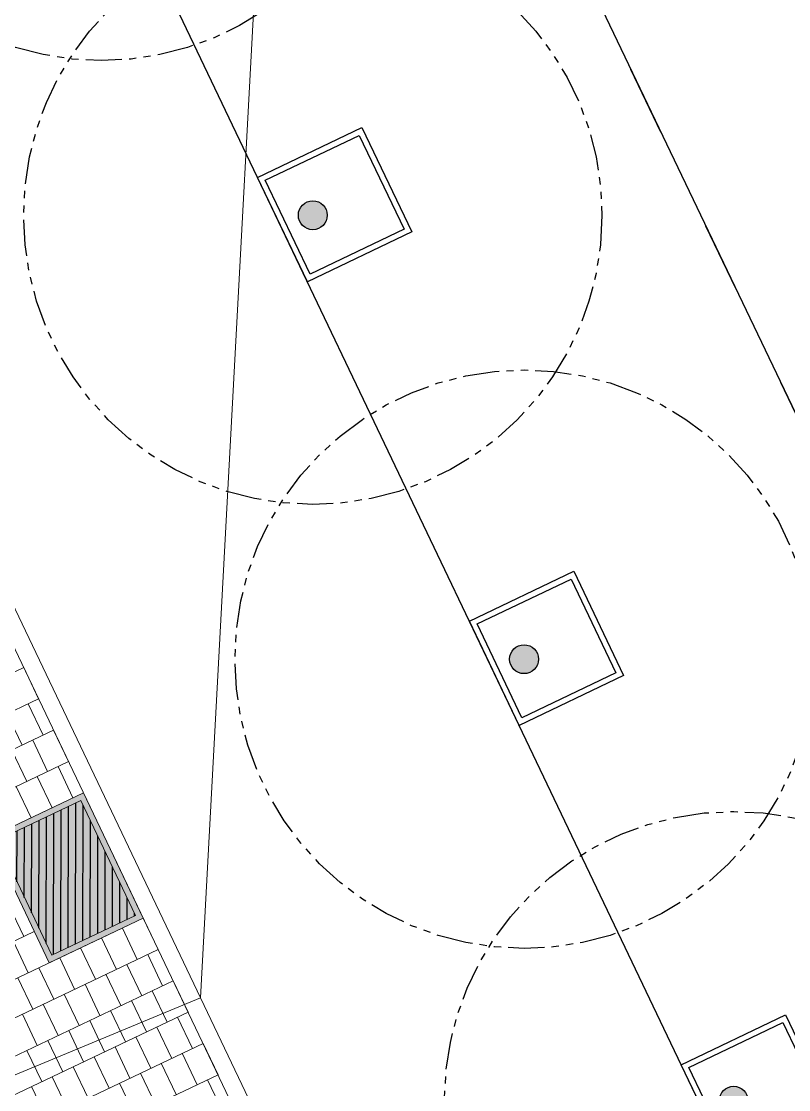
# Model space of a CAD drawing. Header units: metres. Extents: x 678805 to 1359287, y 2747329 to 5497370.
# Drawn here: x 680012.37 to 680025.64, y 2748719.5 to 2748737.97 of the extents above; entities that cross this region are included whole.
import ezdxf
from ezdxf.enums import TextEntityAlignment as Align

# ---------------------------------------------------------------- set-up
doc = ezdxf.new("R2010")
doc.units = ezdxf.units.M
for name, pattern in [('XREF_MON_EIT SUPPORT$0$HIDDEN', [0.375, 0.25, -0.125]), ('XREF_MON_EIT SUPPORT$0$LIM ACERAS$0$PHANTOM2', [1.25, 0.625, -0.125, 0.125, -0.125, 0.125, -0.125]), ('XREF_MON_GENERAL_LAYOUT$0$ACAD_ISO03W100', [30, 12, -18])]:
    doc.linetypes.add(name, pattern=pattern)
for name, color, linetype in [('00_XREF_MON_HSC_PAVEMENT', 7, 'Continuous'), ('00_XREF_TWQ_URBAN CONTEXT', 7, 'Continuous'), ('XREF_MON_EIT SUPPORT$0$02-L-Material Change', 253, 'Continuous'), ('XREF_MON_EIT SUPPORT$0$L-Límite Acera', 9, 'Continuous'), ('XREF_MON_EIT SUPPORT$0$SL_TREE_CANOPY_', 254, 'XREF_MON_EIT SUPPORT$0$HIDDEN'), ('XREF_MON_EIT SUPPORT$0$SL_TREE_TRUNK_', 254, 'Continuous'), ('XREF_MON_EIT SUPPORT$0$SL_Trees_out_of_scope_', 254, 'Continuous'), ('XREF_MON_GENERAL_LAYOUT$0$00_Sorround Parcels', 252, 'XREF_MON_GENERAL_LAYOUT$0$ACAD_ISO03W100'), ('XREF_MON_HSC_PAVEMENT$0$03-TR-Tree Pit_Green', 74, 'Continuous'), ('XREF_MON_URBAN CONTEXT$0$Parcel', 7, 'Continuous'), ('XREF_MON_URBAN CONTEXT$0$XREF_MON_EIT SUPPORT', 7, 'Continuous')]:
    doc.layers.add(name, color=color, linetype=linetype)
doc.layers.add('02-L-Waterfeatures 01', color=7, linetype='Continuous', true_color=0x4da6ff)
doc.layers.add('XREF_MON_HSC_PAVEMENT$0$03-TR-Tree Pit_White', color=7, linetype='Continuous', true_color=0xfcfcfc)
for name, color, linetype, lineweight in [('XREF_MON_GENERAL_LAYOUT$0$02-L-Level Curves 0.25-0.75m', 33, 'Continuous', 5), ('XREF_MON_GENERAL_LAYOUT$0$02-L-Material Change', 251, 'Continuous', 5), ('XREF_MON_GENERAL_LAYOUT$0$04-BK-Tree Pit', 6, 'Continuous', 5), ('XREF_MON_HSC_PAVEMENT$0$04-BK-Tree Pit', 6, 'Continuous', 5)]:
    doc.layers.add(name, color=color, linetype=linetype, lineweight=lineweight)
doc.layers.add('XREF_MON_HSC_PAVEMENT$0$02-L-Joints-Paviment_07_Precast Concrete Blocks 60X40', color=7, linetype='Continuous', lineweight=5, true_color=0x999999)
doc.layers.add('XREF_MON_HSC_PAVEMENT$0$03-TR-Pavement_07_Precast Concrete Blocks 60X40', color=7, linetype='Continuous', lineweight=5, true_color=0x999999)
doc.styles.add('XREF_MON_GENERAL_LAYOUT$0$Standard', font='arial.ttf')

# ---------------------------------------------------------------- blocks, each defined once
blk = doc.blocks.new('XREF_MON_EIT SUPPORT$0$ALCORQUE 1.8X1.8 con borde')
at = {"layer": 'XREF_MON_EIT SUPPORT$0$02-L-Material Change', "color": 254}
for points in [[(679587.386, 2748672.469), (679589.192, 2748673.329), (679590.051, 2748671.523), (679588.245, 2748670.663), (679587.386, 2748672.469)], [(679587.519, 2748672.422), (679589.145, 2748673.195), (679589.918, 2748671.57), (679588.293, 2748670.796), (679587.519, 2748672.422)]]:
    blk.add_lwpolyline(points, dxfattribs=at)
blk = doc.blocks.new('XREF_MON_EIT SUPPORT$0$trees_outofboundaries')
at = {"layer": 'XREF_MON_EIT SUPPORT$0$SL_TREE_TRUNK_'}
h = blk.add_hatch(color=256, dxfattribs=at)
h.dxf.hatch_style = 1
edge = h.paths.add_edge_path()
edge.add_arc((0, 0), 0.25, 0, 360)
at = {"layer": 'XREF_MON_EIT SUPPORT$0$SL_TREE_CANOPY_', "linetype": 'XREF_MON_EIT SUPPORT$0$LIM ACERAS$0$PHANTOM2'}
blk.add_circle((0, 0), 5, dxfattribs=at)
at = {"layer": 'XREF_MON_EIT SUPPORT$0$SL_TREE_TRUNK_'}
blk.add_circle((0, 0), 0.25, dxfattribs=at)
blk = doc.blocks.new('XREF_MON_EIT SUPPORT')
at = {"layer": 'XREF_MON_EIT SUPPORT$0$L-Límite Acera'}
blk.add_lwpolyline([(680033.752, 2748699.05), (679965.837, 2748841.265)], dxfattribs=at)
at = {"layer": 'XREF_MON_EIT SUPPORT$0$02-L-Material Change', "color": 254, "rotation": 0.08615487837124504}
for p in [(4562.977, -955.978), (4566.64, -963.648), (4570.303, -971.318)]:
    blk.add_blockref('XREF_MON_EIT SUPPORT$0$ALCORQUE 1.8X1.8 con borde', p, dxfattribs=at)
at = {"layer": 'XREF_MON_EIT SUPPORT$0$SL_Trees_out_of_scope_'}
for p in [(680013.759, 2748742.292), (680017.411, 2748734.617), (680021.064, 2748726.942), (680024.688, 2748719.309)]:
    blk.add_blockref('XREF_MON_EIT SUPPORT$0$trees_outofboundaries', p, dxfattribs=at)
blk = doc.blocks.new('XREF_MON_URBAN CONTEXT')
at = {"layer": 'XREF_MON_URBAN CONTEXT$0$Parcel'}
blk.add_lwpolyline([(680108.539, 2748743.562), (680036.39, 2748709), (679975.043, 2748837.064), (680047.192, 2748871.626), (680108.539, 2748743.562)], close=True, dxfattribs=at)
at = {"layer": 'XREF_MON_URBAN CONTEXT$0$XREF_MON_EIT SUPPORT'}
blk.add_blockref('XREF_MON_EIT SUPPORT', (0, 0), dxfattribs=at)
blk = doc.blocks.new('XREF_MON_HSC_PAVEMENT$0$ALCORQUE RECTANGULAR')
at = {"layer": 'XREF_MON_HSC_PAVEMENT$0$03-TR-Tree Pit_Green', "ltscale": 0.3}
h = blk.add_hatch(dxfattribs=at)
h.set_pattern_fill('ANSI31', color=256, scale=0.04, angle=-45)
h.set_pattern_definition([(360, (-2068898.16958, 3428624.0145), (3e-17, 0.127), [])])
h.paths.add_polyline_path([(679903.391, 2748647.421), (679902.702, 2748648.869), (679904.689, 2748649.814), (679905.377, 2748648.367)])
at = {"layer": 'XREF_MON_HSC_PAVEMENT$0$03-TR-Tree Pit_White'}
h = blk.add_hatch(color=256, dxfattribs=at)
h.dxf.hatch_style = 1
h.paths.add_polyline_path([(679903.344, 2748647.288), (679902.569, 2748648.916), (679904.736, 2748649.947), (679905.511, 2748648.319)])
blk = doc.blocks.new('XREF_MON_HSC_PAVEMENT')
at = {"layer": 'XREF_MON_HSC_PAVEMENT$0$02-L-Joints-Paviment_07_Precast Concrete Blocks 60X40'}
for points in [[(680012.67, 2748726.255), (680012.412, 2748726.797)], [(680012.489, 2748726.169), (680012.747, 2748725.627)], [(680012.128, 2748725.997), (680012.386, 2748725.455)], [(680013.187, 2748725.172), (680012.929, 2748725.714)], [(680012.464, 2748724.828), (680012.207, 2748725.37)], [(680012.826, 2748725), (680012.568, 2748725.542)], [(680013.006, 2748725.086), (680013.264, 2748724.544)], [(680012.645, 2748724.914), (680012.903, 2748724.372)], [(680012.284, 2748724.742), (680012.542, 2748724.201)], [(680012.415, 2748722.147), (680012.157, 2748722.689)], [(680014.738, 2748721.924), (680014.48, 2748722.466)], [(680014.377, 2748721.752), (680014.119, 2748722.294)], [(680012.234, 2748722.061), (680012.492, 2748721.52)], [(680014.016, 2748721.58), (680013.758, 2748722.122)], [(680013.654, 2748721.408), (680013.397, 2748721.95)], [(680013.293, 2748721.236), (680013.035, 2748721.778)], [(680014.557, 2748721.838), (680014.815, 2748721.296)], [(680012.932, 2748721.064), (680012.674, 2748721.606)], [(680013.835, 2748721.494), (680014.093, 2748720.952)], [(680014.196, 2748721.666), (680014.454, 2748721.124)], [(680012.571, 2748720.893), (680012.313, 2748721.434)], [(680013.474, 2748721.322), (680013.731, 2748720.78)], [(680015.255, 2748720.841), (680014.997, 2748721.383)], [(680013.113, 2748721.15), (680013.37, 2748720.609)], [(680014.894, 2748720.669), (680014.636, 2748721.211)], [(680012.751, 2748720.979), (680013.009, 2748720.437)], [(680014.533, 2748720.497), (680014.275, 2748721.039)], [(680012.39, 2748720.807), (680012.648, 2748720.265)], [(680014.172, 2748720.325), (680013.914, 2748720.867)], [(680015.074, 2748720.755), (680015.332, 2748720.213)], [(680013.81, 2748720.153), (680013.553, 2748720.695)], [(680014.713, 2748720.583), (680014.971, 2748720.041)], [(680013.449, 2748719.981), (680013.191, 2748720.523)], [(680014.352, 2748720.411), (680014.61, 2748719.869)], [(680013.088, 2748719.81), (680012.83, 2748720.351)], [(680013.991, 2748720.239), (680014.249, 2748719.697)], [(680015.772, 2748719.758), (680015.514, 2748720.3)], [(680012.727, 2748719.638), (680012.469, 2748720.179)], [(680013.63, 2748720.067), (680013.888, 2748719.526)], [(680015.411, 2748719.586), (680015.153, 2748720.128)], [(680013.269, 2748719.895), (680013.526, 2748719.354)], [(680015.05, 2748719.414), (680014.792, 2748719.956)], [(680012.907, 2748719.724), (680013.165, 2748719.182)], [(680014.689, 2748719.242), (680014.431, 2748719.784)], [(680015.592, 2748719.672), (680015.849, 2748719.13)], [(680012.546, 2748719.552), (680012.804, 2748719.01)], [(680014.327, 2748719.07), (680014.07, 2748719.612)]]:
    blk.add_lwpolyline(points, dxfattribs=at)
at = {"layer": 'XREF_MON_HSC_PAVEMENT$0$03-TR-Pavement_07_Precast Concrete Blocks 60X40'}
for p, q in [((680001.22, 2748721.472), (680012.412, 2748726.797)), ((680001.41, 2748720.897), (680012.67, 2748726.256)), ((680001.6, 2748720.323), (680012.929, 2748725.714)), ((680001.789, 2748719.749), (680013.187, 2748725.173)), ((680001.979, 2748719.175), (680013.446, 2748724.631)), ((680002.738, 2748716.878), (680014.48, 2748722.466)), ((680002.548, 2748717.452), (680012.593, 2748722.232)), ((680002.927, 2748716.304), (680014.739, 2748721.924)), ((680003.117, 2748715.729), (680014.997, 2748721.383)), ((680003.307, 2748715.155), (680015.256, 2748720.841)), ((680003.496, 2748714.581), (680015.514, 2748720.3)), ((680003.686, 2748714.007), (680015.773, 2748719.759))]:
    blk.add_line(p, q, dxfattribs=at)
at = {"layer": 'XREF_MON_HSC_PAVEMENT$0$04-BK-Tree Pit', "rotation": 90}
blk.add_blockref('XREF_MON_HSC_PAVEMENT$0$ALCORQUE RECTANGULAR', (3428661.767, 2068819.122), dxfattribs=at)
blk = doc.blocks.new('XREF_MON_GENERAL_LAYOUT$0$ALCORQUE RECTANGULAR')
blk.add_lwpolyline([(679903.391, 2748647.421), (679902.702, 2748648.868), (679904.689, 2748649.814), (679905.378, 2748648.366)], close=True)
at = {"layer": 'XREF_MON_GENERAL_LAYOUT$0$02-L-Material Change'}
blk.add_lwpolyline([(679903.344, 2748647.288), (679902.569, 2748648.916), (679904.736, 2748649.947), (679905.511, 2748648.319)], close=True, dxfattribs=at)
blk = doc.blocks.new('XREF_MON_GENERAL_LAYOUT')
at = {"layer": 'XREF_MON_GENERAL_LAYOUT$0$00_Sorround Parcels', "lineweight": 9, "ltscale": 0.1}
blk.add_lwpolyline([(679975.039, 2748837.062), (680047.188, 2748871.624), (680108.535, 2748743.56), (680036.386, 2748708.998)], close=True, dxfattribs=at)
at = {"layer": 'XREF_MON_GENERAL_LAYOUT$0$02-L-Level Curves 0.25-0.75m', "ltscale": 0.3}
for points in [[(680016.998, 2748749.481), (680015.471, 2748721.086)], [(680015.471, 2748721.086), (679971.672, 2748702.898), (679974.961, 2748688.805)]]:
    blk.add_lwpolyline(points, dxfattribs=at)
at = {"layer": 'XREF_MON_GENERAL_LAYOUT$0$02-L-Material Change'}
for p, q in [((679958.729, 2748839.211), (680027.591, 2748695.01)), ((679959.516, 2748838.257), (680027.948, 2748694.959))]:
    blk.add_line(p, q, dxfattribs=at)
at = {"layer": 'XREF_MON_GENERAL_LAYOUT$0$04-BK-Tree Pit', "rotation": 90}
blk.add_blockref('XREF_MON_GENERAL_LAYOUT$0$ALCORQUE RECTANGULAR', (3428661.767, 2068819.122), dxfattribs=at)
at = {"style": 'XREF_MON_GENERAL_LAYOUT$0$Standard'}
for tag, rotation, p in [('604,00', 330.2643, (679905.77, 2748776.558)), ('603,00', 330.2643, (679901.861, 2748753.477)), ('600,00', 133.826, (679944.597, 2748745.153)), ('602,00', 330.2643, (679883.319, 2748738.727)), ('601,00', 117.8906, (679920.972, 2748732.87)), ('601,00', 330.2643, (679864.777, 2748723.976)), ('600,00', 40.8833, (679777.405, 2748705.444, 1.17)), ('602,00', 330.2643, (679941.275, 2748705.483)), ('601,00', 40.8833, (679701.798, 2748703.889, 1.17)), ('598,00', 62.091, (679810.267, 2748702.619)), ('600,00', 330.2643, (679877.781, 2748691.131)), ('600,00', 19.5511, (679920.444, 2748685.496)), ('601,00', 330.2643, (679934.813, 2748683.804)), ('599,00', 330.2643, (679854.567, 2748679.061)), ('600,00', 88.3928, (679743.913, 2748675.572)), ('599,00', 20.6086, (679924.26, 2748675.216)), ('601,00', 88.3928, (679728.035, 2748671.318, -2)), ('602,00', 88.3928, (679711.826, 2748665.966, -1)), ('603,00', 88.3928, (679695.615, 2748660.611)), ('599,00', 40.8833, (679788.807, 2748655.829, 1.17)), ('601,00', 40.8833, (679627.612, 2748644.603, 1.17)), ('603,00', 41.7058, (679702.499, 2748628.484, 1.17)), ('600,00', 40.8833, (679645.925, 2748597.926, 1.17)), ('599,00', 34.2277, (679673.574, 2748555.136, 5.34))]:
    blk.add_attdef(tag, text='', height=1, rotation=rotation, dxfattribs=at).set_placement(p, align=Align.MIDDLE)
at = {"ltscale": 0.3, "style": 'XREF_MON_GENERAL_LAYOUT$0$Standard'}
for tag, rotation, p in [('603,50', 330.2643, (679911.501, 2748760.57)), ('602,50', 330.2643, (679892.865, 2748745.846)), ('600,50', 133.826, (679933.048, 2748738.729)), ('601,50', 330.2643, (679873.581, 2748731.671)), ('601,50', 101.2857, (679909.522, 2748726.945)), ('602,50', 330.2643, (679948.625, 2748713.86)), ('600,50', 39.606, (679743.243, 2748706.971)), ('600,50', 330.2643, (679880.266, 2748702.726)), ('600,50', 17.3537, (679917.615, 2748690.554)), ('599,50', 330.2643, (679867.197, 2748684.716)), ('599,50', 18.8944, (679921.71, 2748680.578)), ('599,50', 39.606, (679778.991, 2748677.241)), ('600,50', 88.3928, (679735.925, 2748673.586)), ('601,50', 88.3928, (679719.906, 2748668.581)), ('602,50', 88.3928, (679703.474, 2748663.452)), ('598,50', 330.2643, (679861.765, 2748662.397)), ('601,50', 39.606, (679610.513, 2748662.061)), ('600,00', 41.7058, (679752.308, 2748637.685)), ('601,00', 41.7058, (679736.044, 2748634.538)), ('599,00', 35.0835, (679763.043, 2748634.415, 1.17)), ('602,00', 41.7058, (679720.174, 2748633.096, 1.17)), ('600,00', 35.0835, (679747.063, 2748629.903, 1.17)), ('601,00', 35.0835, (679731.246, 2748625.239, 1.17)), ('600,50', 39.606, (679636.92, 2748621.339)), ('602,00', 35.0835, (679715.4, 2748620.639, 1.17)), ('599,50', 28.7604, (679659.482, 2748574.323))]:
    blk.add_attdef(tag, text='', height=1, rotation=rotation, dxfattribs=at).set_placement(p, align=Align.MIDDLE)

msp = doc.modelspace()

# ---------------------------------------------------------------- block references
at = {"layer": '00_XREF_MON_HSC_PAVEMENT'}
msp.add_blockref('XREF_MON_HSC_PAVEMENT', (0, 0), dxfattribs=at)
at = {"layer": '00_XREF_TWQ_URBAN CONTEXT'}
msp.add_blockref('XREF_MON_URBAN CONTEXT', (0, 0), dxfattribs=at)
at = {"layer": '02-L-Waterfeatures 01', "color": 18, "true_color": 0x000000}
msp.add_blockref('XREF_MON_GENERAL_LAYOUT', (0, 0), dxfattribs=at)

doc.saveas('drawing.dxf')
